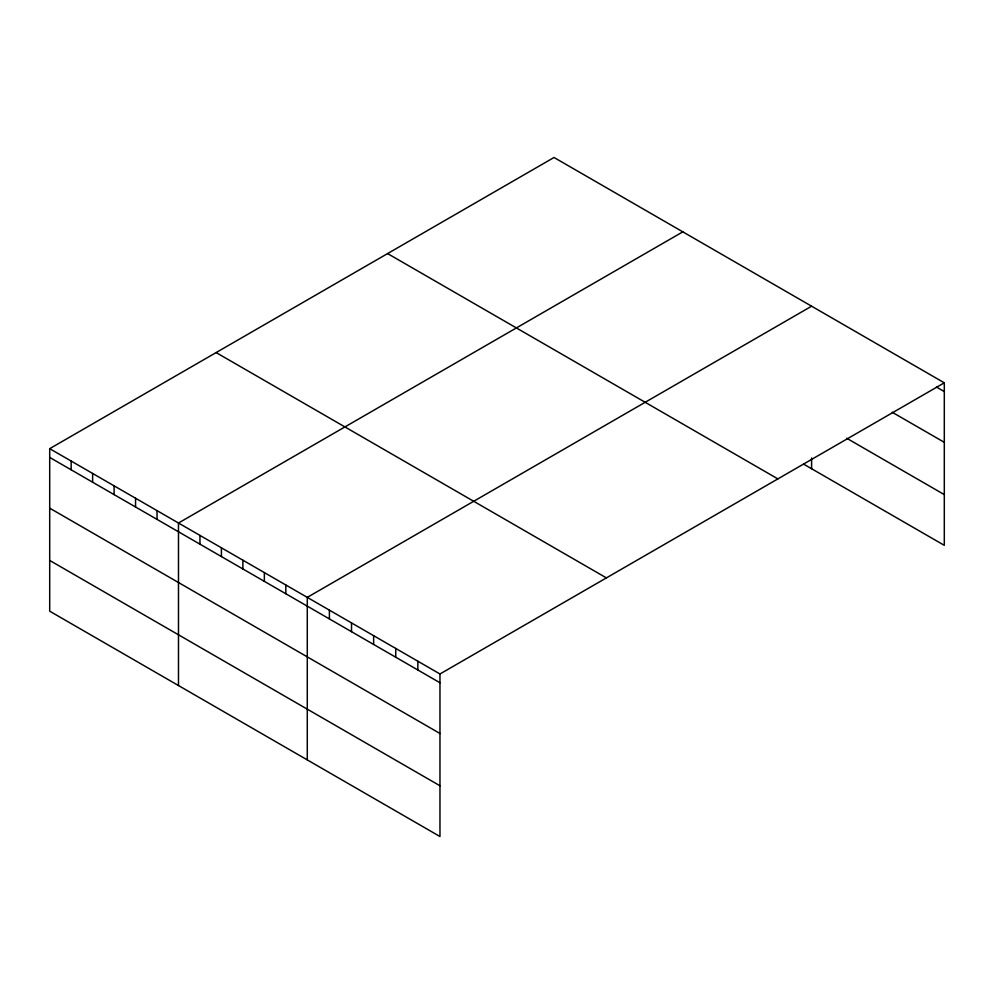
<?xml version="1.0" encoding="UTF-8"?>
<svg xmlns="http://www.w3.org/2000/svg" width="994" height="994" viewBox="0 0 994 994"><rect width="100%" height="100%" fill="white"/><g stroke="black" fill="none" stroke-linecap="round" stroke-linejoin="round"><path stroke-width="1.49" d="M944.3 382.814L554.031 157.487L49.7 448.667L49.7 611.186L439.969 836.513L439.969 673.982L944.3 382.814L944.3 545.333L803.562 464.086M682.816 231.85L178.485 523.018L178.485 685.537M811.601 306.202L307.283 597.369L307.283 759.901M936.497 387.076L944.3 391.574M892.264 412.274L944.3 442.318M846.726 438.267L944.3 494.602M387.598 253.582L777.867 478.897M216.133 352.572L606.402 577.899M49.7 448.667L439.969 673.982M49.7 457.426L439.969 682.754M49.7 508.17L439.969 733.485M49.7 560.442L439.969 785.769M811.601 457.961L811.601 468.733M417.853 661.221L417.853 669.981M395.749 648.448L395.749 657.208M373.632 635.675L373.632 644.447M351.516 622.915L351.516 631.675M329.399 610.142L329.399 618.914M285.812 584.981L285.812 593.753M264.354 572.594L264.354 581.353M242.884 560.194L242.884 568.966M221.426 547.806L221.426 556.565M199.956 535.406L199.956 544.178M157.027 510.63L157.027 519.39M135.557 498.23L135.557 507.002M114.099 485.842L114.099 494.602M92.628 473.442L92.628 482.214M71.17 461.054L71.17 469.814"/></g></svg>
